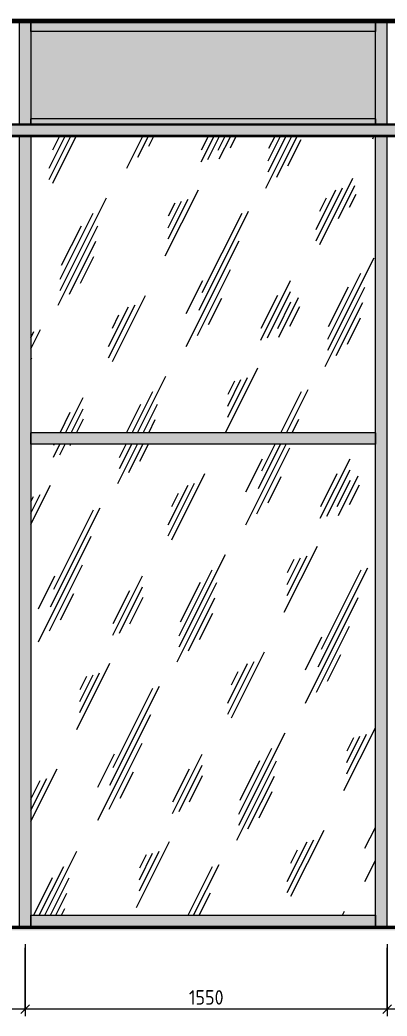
# Model space of a CAD drawing. Header units: millimetres. Extents: x 95863 to 181387, y -1987 to 13800.
# Drawn here: x 140343 to 141919, y 3816 to 8100 of the extents above; entities that cross this region are included whole.
import ezdxf

# ---------------------------------------------------------------- set-up
doc = ezdxf.new("R2010")
doc.units = ezdxf.units.MM
for name, color, linetype, lineweight in [('A-ANNO-DIMS', 7, 'Continuous', 9), ('A-ANNO-DIMS-25', 7, 'Continuous', 9), ('A-FLOR', 7, 'Continuous', 9), ('A-GLAZ-CURT', 7, 'Continuous', 9), ('A-GLAZ-CWMG', 7, 'Continuous', 9), ('I-WALL', 7, 'Continuous', 9)]:
    doc.layers.add(name, color=color, linetype=linetype, lineweight=lineweight)
for name, color, linetype, lineweight, true_color in [('A-CLNG-1', 7, 'Continuous', 9, 0x787878), ('A-CLNG-FNSH-1', 7, 'Continuous', 30, 0x3c3c3c), ('A-FLOR-1', 7, 'Continuous', 9, 0x787878), ('A-FLOR-FNSH-1', 7, 'Continuous', 30, 0x3c3c3c)]:
    doc.layers.add(name, color=color, linetype=linetype, lineweight=lineweight, true_color=true_color)
doc.styles.add('ISOCPEUR_1', font='isocpeur.ttf', dxfattribs={"width": 0.9, "height": 62.5})
doc.dimstyles.new('ISO-2_5_0_9К_БОЛЬШОЙ_1', dxfattribs={"dimscale": 304.8, "dimtxt": 62.248823, "dimasz": 0.123031, "dimexe": 0.098425, "dimexo": 0.246063, "dimgap": 0, "dimtad": 1, "dimdec": 0, "dimrnd": 10, "dimzin": 0, "dimdsep": 46, "dimtxsty": 'ISOCPEUR_1', "dimblk1": 'OBLIQUE', "dimblk2": 'OBLIQUE', "dimsah": 1, "dimcen": 0.09, "dimdle": 0.098425, "dimazin": 0, "dimtfac": 1, "dimtdec": 4, "dimtix": 1, "dimtmove": 0, "dimatfit": 3, "dimfxl": 1, "dimtvp": 1, "dimtolj": 1, "dimtzin": 0, "dimarcsym": 2})
pattern_1 = [(63.435, (63.5, 31.75), (-255.5833, 766.7475), [317.5, -190.5, 317.5, -190.5, -403.903]), (63.435, (63.5, 31.75), (-255.5833, 766.7475), [-1016, 127, -276.903]), (63.435, (47.6, 47.6), (-255.5833, 766.7475), [254, -317.5, 190.5, -190.5, -467.403]), (63.435, (47.6, 47.6), (-255.5833, 766.7475), [-952.5, 222.25, -245.153]), (63.435, (47.6, 95.25), (-255.5833, 766.7475), [190.5, -381, 127, -190.5, -530.903]), (63.435, (47.6, 95.25), (-255.5833, 766.7475), [-889, 285.75, -245.153]), (63.435, (95.25, 47.6), (-255.5833, 766.7475), [190.5, -381, 158.75, -6404.653]), (63.435, (142.9, 95.25), (-255.5833, 766.7475), [95.25, -476.25, 63.5, -6499.903]), (63.435, (63.5, 174.6), (-255.5833, 766.7475), [63.5, -476.25, 63.5, -254, -562.653]), (63.435, (63.5, 174.6), (-255.5833, 766.7475), [-857.25, 158.75, -403.903]), (63.435, (349.25, 127), (-255.5833, 766.7475), [317.5, -476.25, 381, -251.503]), (63.435, (349.25, 79.4), (-255.5833, 766.7475), [444.5, -317.5, 476.25, -188.003]), (63.435, (381, 95.25), (-255.5833, 766.7475), [508, -254, 381, -276.903]), (63.435, (428.6, 142.9), (-255.5833, 766.7475), [317.5, -444.5, 254, -403.903]), (63.435, (381, 238.1), (-255.5833, 766.7475), [158.75, -635, 190.5, -435.653]), (63.435, (476.25, 190.5), (-255.5833, 766.7475), [127, -635, 127, -530.903])]

# ---------------------------------------------------------------- blocks, each defined once
blk = doc.blocks.new('Прямоугольный импост - Импост структурный с накладкой - 160мм Темный-32428214-Развертка 2_56-1')
at = {"layer": 'A-GLAZ-CWMG'}
blk.add_hatch(color=256, dxfattribs=at).paths.add_polyline_path([(115549.5, 7650), (115599.5, 7650), (115599.5, 8090), (115549.5, 8090), (115549.5, 7665)])
blk.add_line((115549.5, 7650), (115549.5, 8090), dxfattribs=at)
blk = doc.blocks.new('Системная панель - Стекло - 40мм-32428871-Развертка 2_56-1')
at = {"layer": 'A-GLAZ-CURT'}
h = blk.add_hatch(dxfattribs=at)
h.set_pattern_fill('FP_18', color=256, style=0, pattern_type=2)
h.set_pattern_definition(pattern_1)
h.paths.add_polyline_path([(115549.5, 4250), (115549.5, 6275), (114070.5, 6275), (114070.5, 4250), (114962.8, 4250)])
blk = doc.blocks.new('Системная панель - Стекло - 40мм-32428856-Развертка 2_56-1')
at = {"layer": 'A-GLAZ-CURT'}
h = blk.add_hatch(dxfattribs=at)
h.set_pattern_fill('FP_18', color=256, style=0, pattern_type=2)
h.set_pattern_definition(pattern_1)
h.paths.add_polyline_path([(114962.8, 6325), (115549.5, 6325), (115549.5, 7600), (114070.5, 7600), (114070.5, 6325)])
blk = doc.blocks.new('Прямоугольный импост - Импост структурный с накладкой - 160мм Темный-32428319-Развертка 2_56-1')
at = {"layer": 'A-GLAZ-CWMG'}
blk.add_hatch(color=256, dxfattribs=at).paths.add_polyline_path([(115559.5, 4200), (115599.5, 4200), (115599.5, 6300), (115549.5, 6300), (115549.5, 4200)])
blk.add_line((115549.5, 4200), (115549.5, 6300), dxfattribs=at)
blk = doc.blocks.new('Системная панель - Сэндвич - 40мм-32428857-Развертка 2_56-1')
at = {"layer": 'A-GLAZ-CURT'}
blk.add_hatch(color=256, dxfattribs=at).paths.add_polyline_path([(114878.2, 7675), (115549.5, 7675), (115549.5, 8050), (114070.5, 8050), (114070.5, 7675), (114793.5, 7675)])
blk = doc.blocks.new('Прямоугольный импост - Импост структурный с накладкой - 160мм Темный-32428324-Развертка 2_56-1')
at = {"layer": 'A-GLAZ-CWMG'}
blk.add_hatch(color=256, dxfattribs=at).paths.add_polyline_path([(115549.5, 6300), (115599.5, 6300), (115599.5, 7600), (115549.5, 7600), (115549.5, 6315)])
blk.add_line((115549.5, 6300), (115549.5, 7600), dxfattribs=at)
blk = doc.blocks.new('Прямоугольный импост - Импост структурный с накладкой - 160мм Темный-32428850-Развертка 2_56-1')
at = {"layer": 'A-GLAZ-CWMG'}
blk.add_hatch(color=256, dxfattribs=at).paths.add_polyline_path([(114878.2, 7650), (115549.5, 7650), (115549.5, 7675), (114070.5, 7675), (114070.5, 7650), (114793.5, 7650)])
for p, q in [((114070.5, 7650), (114070.5, 7675)), ((115549.5, 7675), (114070.5, 7675)), ((115549.5, 7675), (115549.5, 7650))]:
    blk.add_line(p, q, dxfattribs=at)
blk = doc.blocks.new('Прямоугольный импост - Импост структурный с накладкой - 160мм Темный-V6-Развертка 2_56-1')
at = {"layer": 'A-GLAZ-CWMG'}
blk.add_hatch(color=256, dxfattribs=at).paths.add_polyline_path([(115549.5, 6275), (115549.5, 6325), (114070.5, 6325), (114070.5, 6275), (114962.8, 6275)])
for p, q in [((114070.5, 6275), (114070.5, 6325)), ((115549.5, 6325), (114070.5, 6325)), ((115549.5, 6325), (115549.5, 6275)), ((115549.5, 6275), (114070.5, 6275))]:
    blk.add_line(p, q, dxfattribs=at)
blk = doc.blocks.new('Прямоугольный импост - Импост структурный с накладкой - 160мм Темный-32428868-Развертка 2_56-1')
at = {"layer": 'A-GLAZ-CWMG'}
blk.add_hatch(color=256, dxfattribs=at).paths.add_polyline_path([(114962.8, 4200), (115549.5, 4200), (115549.5, 4250), (114070.5, 4250), (114070.5, 4200)])
for p, q in [((114070.5, 4200), (114070.5, 4250)), ((114070.5, 4250), (115549.5, 4250)), ((115549.5, 4250), (115549.5, 4200))]:
    blk.add_line(p, q, dxfattribs=at)
blk = doc.blocks.new('Прямоугольный импост - Импост структурный с накладкой - 160мм Темный-32428210-Развертка 2_56-1')
at = {"layer": 'A-GLAZ-CWMG'}
blk.add_hatch(color=256, dxfattribs=at).paths.add_polyline_path([(114030.5, 7650), (114070.5, 7650), (114070.5, 8090), (114020.5, 8090), (114020.5, 7650)])
for p, q in [((114020.5, 8090), (114020.5, 7650)), ((114070.5, 8090), (114070.5, 7650))]:
    blk.add_line(p, q, dxfattribs=at)
blk = doc.blocks.new('Прямоугольный импост - Импост структурный с накладкой - 160мм Темный-32428854-Развертка 2_56-1')
at = {"layer": 'A-GLAZ-CWMG'}
blk.add_hatch(color=256, dxfattribs=at).paths.add_polyline_path([(115549.5, 8050), (115549.5, 8090), (114070.5, 8090), (114070.5, 8050), (115301.4, 8050)])
for p, q in [((114070.5, 8050), (114070.5, 8090)), ((115549.5, 8090), (115549.5, 8050)), ((115549.5, 8050), (114070.5, 8050))]:
    blk.add_line(p, q, dxfattribs=at)
blk = doc.blocks.new('Прямоугольный импост - Импост структурный с накладкой - 160мм Темный-32428870-Развертка 2_56-1')
at = {"layer": 'A-GLAZ-CWMG'}
blk.add_hatch(color=256, dxfattribs=at).paths.add_polyline_path([(114030.5, 6300), (114070.5, 6300), (114070.5, 7600), (114020.5, 7600), (114020.5, 6300)])
for p, q in [((114020.5, 7600), (114020.5, 6300)), ((114070.5, 7600), (114070.5, 6300))]:
    blk.add_line(p, q, dxfattribs=at)
blk = doc.blocks.new('Прямоугольный импост - Импост структурный с накладкой - 160мм Темный-30755836-Развертка 2_56-1')
at = {"layer": 'A-GLAZ-CWMG'}
blk.add_hatch(color=256, dxfattribs=at).paths.add_polyline_path([(114020.5, 4200), (114070.5, 4200), (114070.5, 6300), (114020.5, 6300), (114020.5, 4240)])
for p, q in [((114020.5, 6300), (114020.5, 4200)), ((114070.5, 6300), (114070.5, 4200))]:
    blk.add_line(p, q, dxfattribs=at)
blk = doc.blocks.new('DIMBLOCK10-Развертка 2_56-1')
at = {"layer": 'A-ANNO-DIMS-25'}
for p, q in [((141918.9, 4125), (141918.9, 3816.2)), ((145148.9, 4125), (145148.9, 3816.2)), ((141918.9, 3846.2), (141918.9, 4110)), ((145148.9, 3846.2), (145148.9, 4110)), ((145148.9, 3846.2), (141918.9, 3846.2))]:
    blk.add_line(p, q, dxfattribs=at)
at = {"layer": 'A-ANNO-DIMS-25', "lineweight": 20}
for p, q in [((141918.9, 3846.2), (141937.6, 3864.9)), ((145148.9, 3846.2), (145167.6, 3864.9)), ((141918.9, 3846.2), (141900.1, 3827.4)), ((145148.9, 3846.2), (145130.1, 3827.4))]:
    blk.add_line(p, q, dxfattribs=at)
at = {"layer": 'A-ANNO-DIMS-25', "color": 0, "insert": (143454.9, 3927.8), "char_height": 62.5, "width": 189.619, "attachment_point": 1, "line_spacing_factor": 1.149209, "style": 'ISOCPEUR_1'}
blk.add_mtext('3230', dxfattribs=at)
blk = doc.blocks.new('_Oblique')
at = {"color": 0, "linetype": 'ByBlock', "lineweight": -2}
blk.add_line((-0.5, -0.5), (0.5, 0.5), dxfattribs=at)
blk = doc.blocks.new('DIMBLOCK11-Развертка 2_56-1')
at = {"layer": 'A-ANNO-DIMS-25'}
for p, q in [((140364.4, 4125), (140364.4, 3816.2)), ((141918.9, 4125), (141918.9, 3816.2)), ((140364.4, 3846.2), (140364.4, 4110)), ((141918.9, 3846.2), (141918.9, 4110)), ((141918.9, 3846.2), (140364.4, 3846.2))]:
    blk.add_line(p, q, dxfattribs=at)
at = {"layer": 'A-ANNO-DIMS-25', "lineweight": 20}
for p, q in [((140364.4, 3846.2), (140383.1, 3864.9)), ((141918.9, 3846.2), (141937.6, 3864.9)), ((140364.4, 3846.2), (140345.6, 3827.4)), ((141918.9, 3846.2), (141900.1, 3827.4))]:
    blk.add_line(p, q, dxfattribs=at)
at = {"layer": 'A-ANNO-DIMS-25', "color": 0, "insert": (141068, 3927.8), "char_height": 62.5, "width": 176.691, "attachment_point": 1, "line_spacing_factor": 1.149209, "style": 'ISOCPEUR_1'}
blk.add_mtext('1550', dxfattribs=at)
blk = doc.blocks.new('DIMBLOCK12-Развертка 2_56-1')
at = {"layer": 'A-ANNO-DIMS-25'}
for p, q in [((138874.4, 4165), (138874.4, 3816.2)), ((140364.4, 4125), (140364.4, 3816.2)), ((138874.4, 3846.2), (138874.4, 4110)), ((140364.4, 3846.2), (140364.4, 4110)), ((140364.4, 3846.2), (138874.4, 3846.2))]:
    blk.add_line(p, q, dxfattribs=at)
at = {"layer": 'A-ANNO-DIMS-25', "lineweight": 20}
for p, q in [((138874.4, 3846.2), (138893.1, 3864.9)), ((140364.4, 3846.2), (140383.1, 3864.9)), ((138874.4, 3846.2), (138855.6, 3827.4)), ((140364.4, 3846.2), (140345.6, 3827.4))]:
    blk.add_line(p, q, dxfattribs=at)
at = {"layer": 'A-ANNO-DIMS-25', "color": 0, "insert": (139542.8, 3927.8), "char_height": 62.5, "width": 183.873, "attachment_point": 1, "line_spacing_factor": 1.149209, "style": 'ISOCPEUR_1'}
blk.add_mtext('1490', dxfattribs=at)

msp = doc.modelspace()

# ---------------------------------------------------------------- hatches: boundary and pattern name
at = {"layer": 'A-CLNG-1'}
for points in [[(146360.8259, 8090), (146678.8804, 8090), (146678.8804, 8100), (125038.8804, 8100), (125038.8804, 8090), (146022.2171, 8090)], [(141878.3804, 7600), (146677.8804, 7600), (146677.8804, 7650), (125039.8804, 7650), (125039.8804, 7600), (141281.6939, 7600)]]:
    msp.add_hatch(color=256, dxfattribs=at).paths.add_polyline_path(points)
at = {"layer": 'A-FLOR-1'}
msp.add_hatch(color=256, dxfattribs=at).paths.add_polyline_path([(131868.3804, 4184.9793), (146699.4347, 4184.9793), (146699.4347, 4195), (125028.4713, 4195), (125028.4713, 4184.9793), (131848.8804, 4184.9793)])

# ---------------------------------------------------------------- linework, layer by layer
at = {"layer": 'A-CLNG-FNSH-1'}
for p, q in [((146678.8804, 8100), (125038.8804, 8100)), ((125038.8804, 8090), (146678.8804, 8090)), ((146677.8804, 7650), (125039.8804, 7650)), ((146677.8804, 7601), (125039.8804, 7601)), ((125039.8804, 7600), (146677.8804, 7600))]:
    msp.add_line(p, q, dxfattribs=at)
at = {"layer": 'A-FLOR'}
msp.add_line((125028.4713, 8100), (146698.8804, 8100), dxfattribs=at)
at = {"layer": 'A-FLOR-FNSH-1'}
for p, q in [((146677.8804, 4200), (125028.4713, 4200)), ((125028.4713, 4195), (146699.4347, 4195))]:
    msp.add_line(p, q, dxfattribs=at)
at = {"layer": 'I-WALL'}
for p, q in [((141918.3804, 8090), (141918.3804, 7650)), ((141918.3804, 7600), (141918.3804, 4200))]:
    msp.add_line(p, q, dxfattribs=at)

# ---------------------------------------------------------------- block references
at = {"layer": 'A-GLAZ-CURT'}
for name in ['Системная панель - Сэндвич - 40мм-32428857-Развертка 2_56-1', 'Системная панель - Стекло - 40мм-32428856-Развертка 2_56-1', 'Системная панель - Стекло - 40мм-32428871-Развертка 2_56-1']:
    msp.add_blockref(name, (26318.8804, 0), dxfattribs=at)
at = {"layer": 'A-GLAZ-CWMG'}
for name in ['Прямоугольный импост - Импост структурный с накладкой - 160мм Темный-32428210-Развертка 2_56-1', 'Прямоугольный импост - Импост структурный с накладкой - 160мм Темный-32428854-Развертка 2_56-1', 'Прямоугольный импост - Импост структурный с накладкой - 160мм Темный-32428214-Развертка 2_56-1', 'Прямоугольный импост - Импост структурный с накладкой - 160мм Темный-32428850-Развертка 2_56-1', 'Прямоугольный импост - Импост структурный с накладкой - 160мм Темный-32428870-Развертка 2_56-1', 'Прямоугольный импост - Импост структурный с накладкой - 160мм Темный-32428324-Развертка 2_56-1', 'Прямоугольный импост - Импост структурный с накладкой - 160мм Темный-30755836-Развертка 2_56-1', 'Прямоугольный импост - Импост структурный с накладкой - 160мм Темный-V6-Развертка 2_56-1', 'Прямоугольный импост - Импост структурный с накладкой - 160мм Темный-32428319-Развертка 2_56-1', 'Прямоугольный импост - Импост структурный с накладкой - 160мм Темный-32428868-Развертка 2_56-1']:
    msp.add_blockref(name, (26318.8804, 0), dxfattribs=at)

# ---------------------------------------------------------------- dimensions: what is measured, and where the dimension line sits
at = {"layer": 'A-ANNO-DIMS'}
for base, p1, p2, override, picture, middle in [((138874.3804, 3846.1797), (140364.3804, 4200), (138874.3804, 4240), {"dimpost": '<>', "dimfxl": 1490.536816}, 'DIMBLOCK12-Развертка 2_56-1', (139619.3804, 3877.4297)), ((140364.38039, 3846.17966), (141918.88036, 4200), (140364.38039, 4200), {"dimpost": '<>', "dimfxl": 1554.499966}, 'DIMBLOCK11-Развертка 2_56-1', (141141.63037, 3877.42966)), ((141918.8804, 3846.1797), (145148.8804, 4200), (141918.8804, 4200), {"dimpost": '<>', "dimfxl": 3230.000034}, 'DIMBLOCK10-Развертка 2_56-1', (143533.8804, 3877.4297))]:
    dim = msp.add_linear_dim(base=base, p1=p1, p2=p2, dimstyle='ISO-2_5_0_9К_БОЛЬШОЙ_1', override=override, dxfattribs=at)
    dim.commit()
    dim.dimension.update_dxf_attribs({"geometry": picture, "text_midpoint": middle})

doc.saveas('drawing.dxf')
